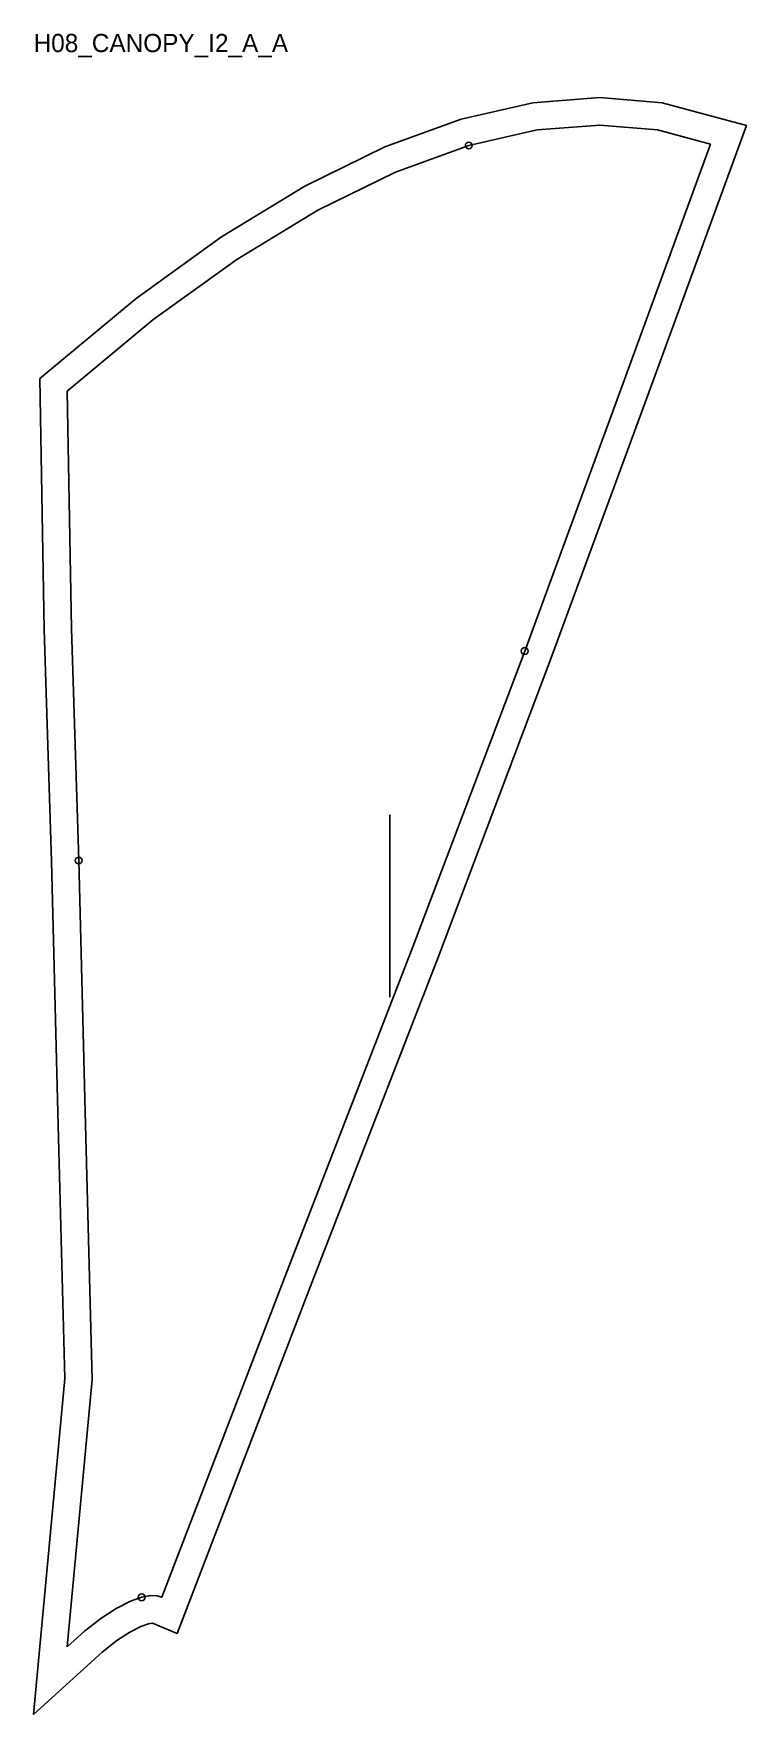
# Model space of a CAD drawing. Header units: millimetres. Extents: x -15 to 298, y -30 to 709.
import ezdxf

# ---------------------------------------------------------------- set-up
doc = ezdxf.new("R2010")
doc.units = ezdxf.units.MM
for name, color, linetype in [('CUT', 1, 'Continuous'), ('GRAIN', 3, 'Continuous'), ('ID', 7, 'Continuous'), ('NOTCH', 2, 'Continuous'), ('SEAM', 5, 'Continuous')]:
    doc.layers.add(name, color=color, linetype=linetype)

msp = doc.modelspace()

# ---------------------------------------------------------------- linework, layer by layer
at = {"layer": 'CUT'}
msp.add_lwpolyline([(-14.8, -29.66), (-1.15, 117.85), (-4.17, 234.76), (-6.97, 345.09), (-10.17, 446.87), (-12.1, 557.14), (30.28, 592.36), (67.8, 619.43), (104.31, 641.65), (139.46, 658.86), (172.97, 671.04), (204.54, 678.21), (234, 680.53), (261.34, 678.21), (298.32, 668.27), (253.86, 546.63), (212.19, 433.24), (163.01, 303.28), (106.88, 158.51), (48.3, 5.94), (37.46, 10.47), (35.74, 10.16), (32.25, 8.91), (27.49, 6.48), (21.78, 2.76), (15.34, -2.27), (-14.8, -29.66)], close=True, dxfattribs=at)
at = {"layer": 'GRAIN'}
msp.add_line((141.76, 285.44), (141.76, 365.44), dxfattribs=at)
at = {"layer": 'NOTCH'}
for centre in [(176.36, 659.5), (200.95, 437.44), (5.02, 345.43), (32.64, 21.79)]:
    msp.add_circle(centre, 1.5, dxfattribs=at)
at = {"layer": 'SEAM'}
msp.add_lwpolyline([(0, 0), (10.87, 117.45), (7.83, 235.07), (5.02, 345.43), (1.83, 447.17), (0, 551.59), (37.63, 582.87), (74.44, 609.43), (110.08, 631.11), (144.17, 647.8), (176.36, 659.5), (206.35, 666.32), (233.96, 668.49), (259.26, 666.34), (282.55, 660.08), (242.59, 550.76), (200.95, 437.44), (151.8, 307.57), (95.68, 162.83), (41.52, 21.78), (40.92, 22.03), (39.47, 22.45), (36.71, 22.53), (32.64, 21.79), (27.48, 19.95), (21.47, 16.88), (14.79, 12.53), (7.6, 6.9)], close=True, dxfattribs=at)

# ---------------------------------------------------------------- texts
at = {"layer": 'ID'}
msp.add_text('H08_CANOPY_I2_A_A', height=8, dxfattribs=at).set_placement((-14.8, 700.53))

doc.saveas('drawing.dxf')
